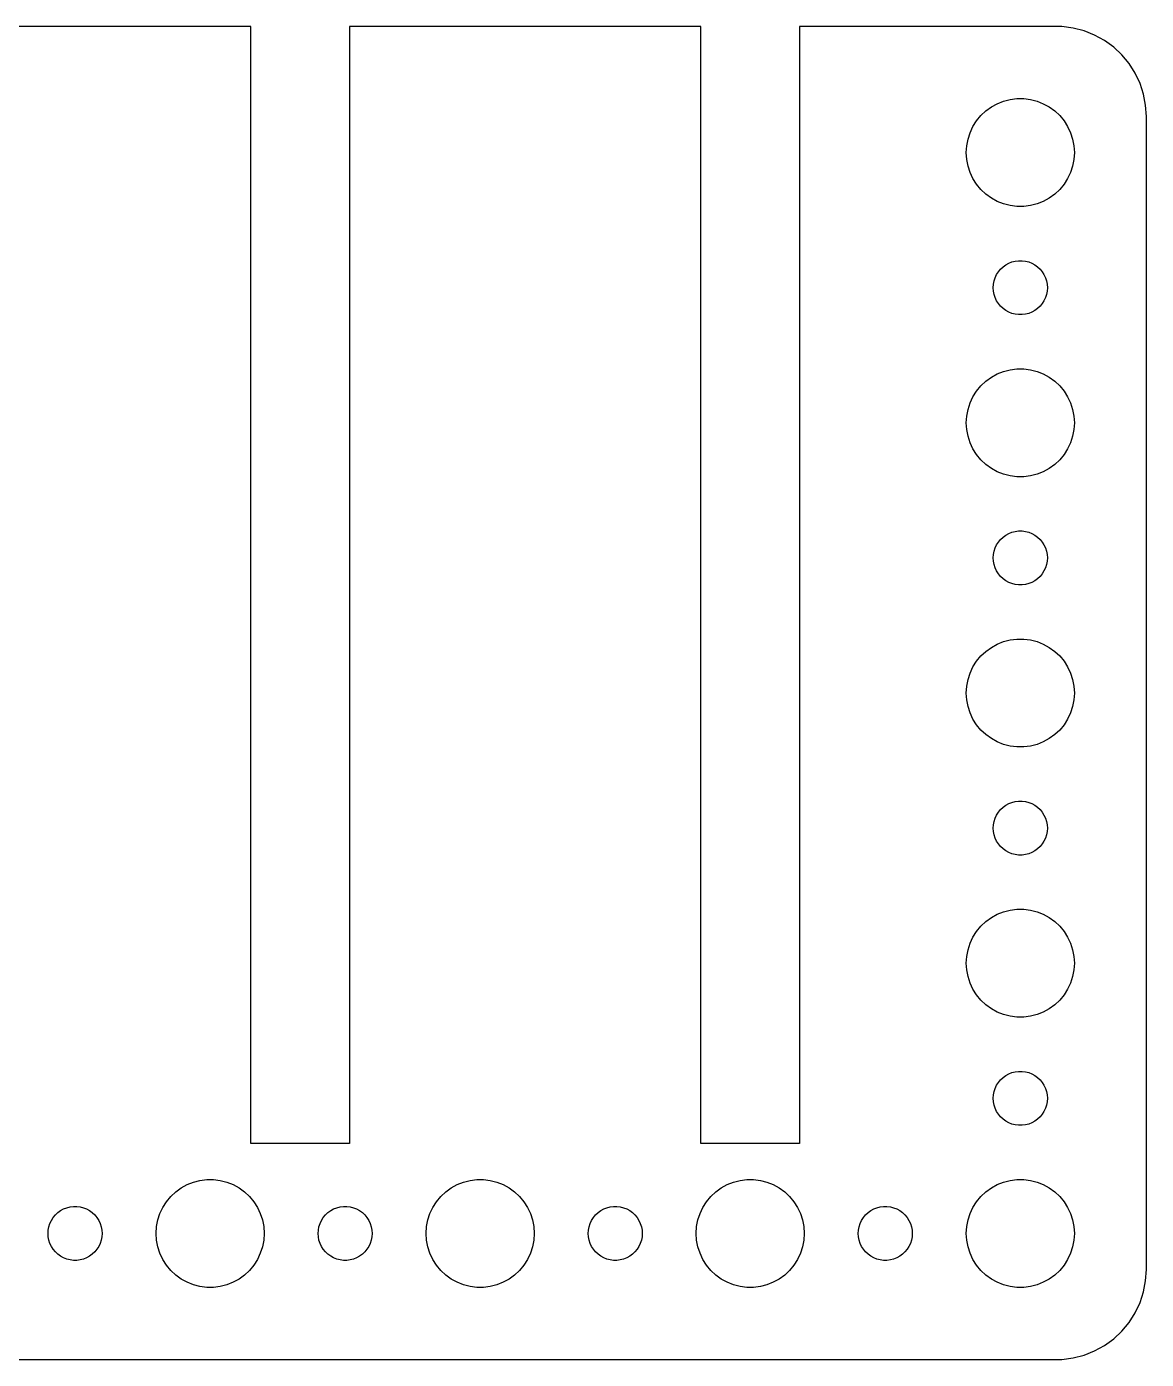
# Model space of a CAD drawing. Header units: metres. Extents: x -60 to 60, y 215 to 541.
# Drawn here: x -2.7 to 59.5, y 467 to 541 of the extents above; entities that cross this region are included whole.
import ezdxf

# ---------------------------------------------------------------- set-up
doc = ezdxf.new("R2010")
doc.units = ezdxf.units.M

msp = doc.modelspace()

# ---------------------------------------------------------------- linework, layer by layer
for p, q in [((9.75815, 540.99), (-9.75815, 540.99)), ((9.75815, 479), (9.75815, 540.99)), ((34.7581, 540.99), (15.2418, 540.99)), ((15.2418, 540.99), (15.2418, 479)), ((34.7581, 479), (34.7581, 540.99)), ((54.8139, 540.99), (40.2418, 540.99)), ((40.2418, 540.99), (40.2418, 479)), ((55.4369, 540.911), (54.8139, 540.99)), ((56.0451, 540.755), (55.4369, 540.911)), ((56.6289, 540.524), (56.0451, 540.755)), ((57.1791, 540.222), (56.6289, 540.524)), ((57.6871, 539.853), (57.1791, 540.222)), ((58.1448, 539.423), (57.6871, 539.853)), ((58.5451, 538.939), (58.1448, 539.423)), ((58.8815, 538.409), (58.5451, 538.939)), ((59.1489, 537.841), (58.8815, 538.409)), ((59.3429, 537.243), (59.1489, 537.841)), ((59.4606, 536.627), (59.3429, 537.243)), ((50.5877, 536.312), (50.8925, 536.533)), ((50.8925, 536.533), (51.2227, 536.714)), ((51.2227, 536.714), (51.5729, 536.853)), ((51.5729, 536.853), (51.9379, 536.947)), ((51.9379, 536.947), (52.3116, 536.994)), ((52.3116, 536.994), (52.6884, 536.994)), ((52.6884, 536.994), (53.0621, 536.947)), ((53.0621, 536.947), (53.427, 536.853)), ((53.427, 536.853), (53.7773, 536.714)), ((53.7773, 536.714), (54.1075, 536.533)), ((54.1075, 536.533), (54.4123, 536.312)), ((59.5, 536), (59.4606, 536.627)), ((49.8711, 535.445), (50.0729, 535.763)), ((50.0729, 535.763), (50.3131, 536.054)), ((50.3131, 536.054), (50.5877, 536.312)), ((54.4123, 536.312), (54.6869, 536.054)), ((54.6869, 536.054), (54.927, 535.763)), ((54.927, 535.763), (55.1289, 535.445)), ((59.5, 472), (59.5, 536)), ((49.5942, 534.746), (49.7107, 535.104)), ((49.7107, 535.104), (49.8711, 535.445)), ((55.1289, 535.445), (55.2893, 535.104)), ((55.2893, 535.104), (55.4057, 534.746)), ((49.5, 534), (49.5237, 534.376)), ((49.5237, 534.376), (49.5942, 534.746)), ((55.4057, 534.746), (55.4763, 534.376)), ((55.4763, 534.376), (55.5, 534)), ((49.5237, 533.624), (49.5, 534)), ((49.5942, 533.254), (49.5237, 533.624)), ((55.4763, 533.624), (55.4057, 533.254)), ((55.5, 534), (55.4763, 533.624)), ((49.7107, 532.896), (49.5942, 533.254)), ((49.8711, 532.555), (49.7107, 532.896)), ((55.2893, 532.896), (55.1289, 532.555)), ((55.4057, 533.254), (55.2893, 532.896)), ((50.0729, 532.237), (49.8711, 532.555)), ((50.3131, 531.946), (50.0729, 532.237)), ((50.5877, 531.688), (50.3131, 531.946)), ((54.6869, 531.946), (54.4123, 531.688)), ((54.927, 532.237), (54.6869, 531.946)), ((55.1289, 532.555), (54.927, 532.237)), ((50.8925, 531.467), (50.5877, 531.688)), ((51.2227, 531.286), (50.8925, 531.467)), ((51.5729, 531.147), (51.2227, 531.286)), ((53.7773, 531.286), (53.427, 531.147)), ((54.1075, 531.467), (53.7773, 531.286)), ((54.4123, 531.688), (54.1075, 531.467)), ((51.9379, 531.053), (51.5729, 531.147)), ((52.3116, 531.006), (51.9379, 531.053)), ((52.6884, 531.006), (52.3116, 531.006)), ((53.0621, 531.053), (52.6884, 531.006)), ((53.427, 531.147), (53.0621, 531.053)), ((51.2865, 527.382), (51.4065, 527.527)), ((51.4065, 527.527), (51.5439, 527.656)), ((51.5439, 527.656), (51.6963, 527.766)), ((51.6963, 527.766), (51.8613, 527.857)), ((51.8613, 527.857), (52.0365, 527.927)), ((52.0365, 527.927), (52.2189, 527.973)), ((52.2189, 527.973), (52.4058, 527.997)), ((52.4058, 527.997), (52.5942, 527.997)), ((52.5942, 527.997), (52.7811, 527.973)), ((52.7811, 527.973), (52.9635, 527.927)), ((52.9635, 527.927), (53.1387, 527.857)), ((53.1387, 527.857), (53.3037, 527.766)), ((53.3037, 527.766), (53.4561, 527.656)), ((53.4561, 527.656), (53.5934, 527.527)), ((53.5934, 527.527), (53.7135, 527.382)), ((51.0118, 526.688), (51.0471, 526.873)), ((51.0471, 526.873), (51.1053, 527.052)), ((51.1053, 527.052), (51.1855, 527.223)), ((51.1855, 527.223), (51.2865, 527.382)), ((53.7135, 527.382), (53.8145, 527.223)), ((53.8145, 527.223), (53.8947, 527.052)), ((53.8947, 527.052), (53.9529, 526.873)), ((53.9529, 526.873), (53.9882, 526.688)), ((51, 526.5), (51.0118, 526.688)), ((51.0118, 526.312), (51, 526.5)), ((51.0471, 526.127), (51.0118, 526.312)), ((51.1053, 525.948), (51.0471, 526.127)), ((53.9529, 526.127), (53.8947, 525.948)), ((53.9882, 526.312), (53.9529, 526.127)), ((53.9882, 526.688), (54, 526.5)), ((54, 526.5), (53.9882, 526.312)), ((51.1855, 525.777), (51.1053, 525.948)), ((51.2865, 525.618), (51.1855, 525.777)), ((51.4065, 525.473), (51.2865, 525.618)), ((51.5439, 525.344), (51.4065, 525.473)), ((51.6963, 525.234), (51.5439, 525.344)), ((53.4561, 525.344), (53.3037, 525.234)), ((53.5934, 525.473), (53.4561, 525.344)), ((53.7135, 525.618), (53.5934, 525.473)), ((53.8145, 525.777), (53.7135, 525.618)), ((53.8947, 525.948), (53.8145, 525.777)), ((51.8613, 525.143), (51.6963, 525.234)), ((52.0365, 525.073), (51.8613, 525.143)), ((52.2189, 525.027), (52.0365, 525.073)), ((52.4058, 525.003), (52.2189, 525.027)), ((52.5942, 525.003), (52.4058, 525.003)), ((52.7811, 525.027), (52.5942, 525.003)), ((52.9635, 525.073), (52.7811, 525.027)), ((53.1387, 525.143), (52.9635, 525.073)), ((53.3037, 525.234), (53.1387, 525.143)), ((50.8925, 521.533), (51.2227, 521.714)), ((51.2227, 521.714), (51.5729, 521.853)), ((51.5729, 521.853), (51.9379, 521.947)), ((51.9379, 521.947), (52.3116, 521.994)), ((52.3116, 521.994), (52.6884, 521.994)), ((52.6884, 521.994), (53.0621, 521.947)), ((53.0621, 521.947), (53.427, 521.853)), ((53.427, 521.853), (53.7773, 521.714)), ((53.7773, 521.714), (54.1075, 521.533)), ((50.0729, 520.763), (50.3131, 521.054)), ((50.3131, 521.054), (50.5877, 521.312)), ((50.5877, 521.312), (50.8925, 521.533)), ((54.1075, 521.533), (54.4123, 521.312)), ((54.4123, 521.312), (54.6869, 521.054)), ((54.6869, 521.054), (54.927, 520.763)), ((49.5942, 519.746), (49.7107, 520.104)), ((49.7107, 520.104), (49.8711, 520.445)), ((49.8711, 520.445), (50.0729, 520.763)), ((54.927, 520.763), (55.1289, 520.445)), ((55.1289, 520.445), (55.2893, 520.104)), ((55.2893, 520.104), (55.4057, 519.746)), ((49.5, 519), (49.5237, 519.376)), ((49.5237, 519.376), (49.5942, 519.746)), ((55.4057, 519.746), (55.4763, 519.376)), ((55.4763, 519.376), (55.5, 519)), ((49.5237, 518.624), (49.5, 519)), ((49.5942, 518.254), (49.5237, 518.624)), ((55.4763, 518.624), (55.4057, 518.254)), ((55.5, 519), (55.4763, 518.624)), ((49.7107, 517.896), (49.5942, 518.254)), ((49.8711, 517.555), (49.7107, 517.896)), ((55.2893, 517.896), (55.1289, 517.555)), ((55.4057, 518.254), (55.2893, 517.896)), ((50.0729, 517.237), (49.8711, 517.555)), ((50.3131, 516.946), (50.0729, 517.237)), ((54.927, 517.237), (54.6869, 516.946)), ((55.1289, 517.555), (54.927, 517.237)), ((50.5877, 516.688), (50.3131, 516.946)), ((50.8925, 516.467), (50.5877, 516.688)), ((51.2227, 516.286), (50.8925, 516.467)), ((54.1075, 516.467), (53.7773, 516.286)), ((54.4123, 516.688), (54.1075, 516.467)), ((54.6869, 516.946), (54.4123, 516.688)), ((51.5729, 516.147), (51.2227, 516.286)), ((51.9379, 516.053), (51.5729, 516.147)), ((52.3116, 516.006), (51.9379, 516.053)), ((52.6884, 516.006), (52.3116, 516.006)), ((53.0621, 516.053), (52.6884, 516.006)), ((53.427, 516.147), (53.0621, 516.053)), ((53.7773, 516.286), (53.427, 516.147)), ((51.5439, 512.656), (51.6963, 512.766)), ((51.6963, 512.766), (51.8613, 512.857)), ((51.8613, 512.857), (52.0365, 512.927)), ((52.0365, 512.927), (52.2189, 512.973)), ((52.2189, 512.973), (52.4058, 512.997)), ((52.4058, 512.997), (52.5942, 512.997)), ((52.5942, 512.997), (52.7811, 512.973)), ((52.7811, 512.973), (52.9635, 512.927)), ((52.9635, 512.927), (53.1387, 512.857)), ((53.1387, 512.857), (53.3037, 512.766)), ((53.3037, 512.766), (53.4561, 512.656)), ((51.0471, 511.873), (51.1053, 512.052)), ((51.1053, 512.052), (51.1855, 512.223)), ((51.1855, 512.223), (51.2865, 512.382)), ((51.2865, 512.382), (51.4065, 512.527)), ((51.4065, 512.527), (51.5439, 512.656)), ((53.4561, 512.656), (53.5934, 512.527)), ((53.5934, 512.527), (53.7135, 512.382)), ((53.7135, 512.382), (53.8145, 512.223)), ((53.8145, 512.223), (53.8947, 512.052)), ((53.8947, 512.052), (53.9529, 511.873)), ((51, 511.5), (51.0118, 511.688)), ((51.0118, 511.312), (51, 511.5)), ((51.0118, 511.688), (51.0471, 511.873)), ((51.0471, 511.127), (51.0118, 511.312)), ((53.9529, 511.873), (53.9882, 511.688)), ((53.9882, 511.312), (53.9529, 511.127)), ((53.9882, 511.688), (54, 511.5)), ((54, 511.5), (53.9882, 511.312)), ((51.1053, 510.948), (51.0471, 511.127)), ((51.1855, 510.777), (51.1053, 510.948)), ((51.2865, 510.618), (51.1855, 510.777)), ((51.4065, 510.473), (51.2865, 510.618)), ((51.5439, 510.344), (51.4065, 510.473)), ((53.5934, 510.473), (53.4561, 510.344)), ((53.7135, 510.618), (53.5934, 510.473)), ((53.8145, 510.777), (53.7135, 510.618)), ((53.8947, 510.948), (53.8145, 510.777)), ((53.9529, 511.127), (53.8947, 510.948)), ((51.6963, 510.234), (51.5439, 510.344)), ((51.8613, 510.143), (51.6963, 510.234)), ((52.0365, 510.073), (51.8613, 510.143)), ((52.2189, 510.027), (52.0365, 510.073)), ((52.4058, 510.003), (52.2189, 510.027)), ((52.5942, 510.003), (52.4058, 510.003)), ((52.7811, 510.027), (52.5942, 510.003)), ((52.9635, 510.073), (52.7811, 510.027)), ((53.1387, 510.143), (52.9635, 510.073)), ((53.3037, 510.234), (53.1387, 510.143)), ((53.4561, 510.344), (53.3037, 510.234)), ((51.2227, 506.714), (51.5729, 506.853)), ((51.5729, 506.853), (51.9379, 506.947)), ((51.9379, 506.947), (52.3116, 506.994)), ((52.3116, 506.994), (52.6884, 506.994)), ((52.6884, 506.994), (53.0621, 506.947)), ((53.0621, 506.947), (53.427, 506.853)), ((53.427, 506.853), (53.7773, 506.714)), ((50.0729, 505.763), (50.3131, 506.054)), ((50.3131, 506.054), (50.5877, 506.312)), ((50.5877, 506.312), (50.8925, 506.533)), ((50.8925, 506.533), (51.2227, 506.714)), ((53.7773, 506.714), (54.1075, 506.533)), ((54.1075, 506.533), (54.4123, 506.312)), ((54.4123, 506.312), (54.6869, 506.054)), ((54.6869, 506.054), (54.927, 505.763)), ((49.7107, 505.104), (49.8711, 505.445)), ((49.8711, 505.445), (50.0729, 505.763)), ((54.927, 505.763), (55.1289, 505.445)), ((55.1289, 505.445), (55.2893, 505.104)), ((49.5237, 504.376), (49.5942, 504.746)), ((49.5942, 504.746), (49.7107, 505.104)), ((55.2893, 505.104), (55.4057, 504.746)), ((55.4057, 504.746), (55.4763, 504.376)), ((49.5, 504), (49.5237, 504.376)), ((49.5237, 503.624), (49.5, 504)), ((55.4763, 504.376), (55.5, 504)), ((55.5, 504), (55.4763, 503.624)), ((49.5942, 503.254), (49.5237, 503.624)), ((49.7107, 502.896), (49.5942, 503.254)), ((55.4057, 503.254), (55.2893, 502.896)), ((55.4763, 503.624), (55.4057, 503.254)), ((49.8711, 502.555), (49.7107, 502.896)), ((50.0729, 502.237), (49.8711, 502.555)), ((55.1289, 502.555), (54.927, 502.237)), ((55.2893, 502.896), (55.1289, 502.555)), ((50.3131, 501.946), (50.0729, 502.237)), ((50.5877, 501.688), (50.3131, 501.946)), ((50.8925, 501.467), (50.5877, 501.688)), ((54.4123, 501.688), (54.1075, 501.467)), ((54.6869, 501.946), (54.4123, 501.688)), ((54.927, 502.237), (54.6869, 501.946)), ((51.2227, 501.286), (50.8925, 501.467)), ((51.5729, 501.147), (51.2227, 501.286)), ((51.9379, 501.053), (51.5729, 501.147)), ((52.3116, 501.006), (51.9379, 501.053)), ((52.6884, 501.006), (52.3116, 501.006)), ((53.0621, 501.053), (52.6884, 501.006)), ((53.427, 501.147), (53.0621, 501.053)), ((53.7773, 501.286), (53.427, 501.147)), ((54.1075, 501.467), (53.7773, 501.286)), ((51.8613, 497.857), (52.0365, 497.927)), ((52.0365, 497.927), (52.2189, 497.973)), ((52.2189, 497.973), (52.4058, 497.997)), ((52.4058, 497.997), (52.5942, 497.997)), ((52.5942, 497.997), (52.7811, 497.973)), ((52.7811, 497.973), (52.9635, 497.927)), ((52.9635, 497.927), (53.1387, 497.857)), ((51.1053, 497.052), (51.1855, 497.223)), ((51.1855, 497.223), (51.2865, 497.382)), ((51.2865, 497.382), (51.4065, 497.527)), ((51.4065, 497.527), (51.5439, 497.656)), ((51.5439, 497.656), (51.6963, 497.766)), ((51.6963, 497.766), (51.8613, 497.857)), ((53.1387, 497.857), (53.3037, 497.766)), ((53.3037, 497.766), (53.4561, 497.656)), ((53.4561, 497.656), (53.5934, 497.527)), ((53.5934, 497.527), (53.7135, 497.382)), ((53.7135, 497.382), (53.8145, 497.223)), ((53.8145, 497.223), (53.8947, 497.052)), ((51, 496.5), (51.0118, 496.688)), ((51.0118, 496.312), (51, 496.5)), ((51.0118, 496.688), (51.0471, 496.873)), ((51.0471, 496.873), (51.1053, 497.052)), ((53.8947, 497.052), (53.9529, 496.873)), ((53.9529, 496.873), (53.9882, 496.688)), ((53.9882, 496.688), (54, 496.5)), ((54, 496.5), (53.9882, 496.312)), ((51.0471, 496.127), (51.0118, 496.312)), ((51.1053, 495.948), (51.0471, 496.127)), ((51.1855, 495.777), (51.1053, 495.948)), ((51.2865, 495.618), (51.1855, 495.777)), ((53.8145, 495.777), (53.7135, 495.618)), ((53.8947, 495.948), (53.8145, 495.777)), ((53.9529, 496.127), (53.8947, 495.948)), ((53.9882, 496.312), (53.9529, 496.127)), ((51.4065, 495.473), (51.2865, 495.618)), ((51.5439, 495.344), (51.4065, 495.473)), ((51.6963, 495.234), (51.5439, 495.344)), ((51.8613, 495.143), (51.6963, 495.234)), ((52.0365, 495.073), (51.8613, 495.143)), ((52.2189, 495.027), (52.0365, 495.073)), ((52.4058, 495.003), (52.2189, 495.027)), ((52.5942, 495.003), (52.4058, 495.003)), ((52.7811, 495.027), (52.5942, 495.003)), ((52.9635, 495.073), (52.7811, 495.027)), ((53.1387, 495.143), (52.9635, 495.073)), ((53.3037, 495.234), (53.1387, 495.143)), ((53.4561, 495.344), (53.3037, 495.234)), ((53.5934, 495.473), (53.4561, 495.344)), ((53.7135, 495.618), (53.5934, 495.473)), ((51.9379, 491.947), (52.3116, 491.994)), ((52.3116, 491.994), (52.6884, 491.994)), ((52.6884, 491.994), (53.0621, 491.947)), ((50.3131, 491.054), (50.5877, 491.312)), ((50.5877, 491.312), (50.8925, 491.533)), ((50.8925, 491.533), (51.2227, 491.714)), ((51.2227, 491.714), (51.5729, 491.853)), ((51.5729, 491.853), (51.9379, 491.947)), ((53.0621, 491.947), (53.427, 491.853)), ((53.427, 491.853), (53.7773, 491.714)), ((53.7773, 491.714), (54.1075, 491.533)), ((54.1075, 491.533), (54.4123, 491.312)), ((54.4123, 491.312), (54.6869, 491.054)), ((49.8711, 490.445), (50.0729, 490.763)), ((50.0729, 490.763), (50.3131, 491.054)), ((54.6869, 491.054), (54.927, 490.763)), ((54.927, 490.763), (55.1289, 490.445)), ((49.5942, 489.746), (49.7107, 490.104)), ((49.7107, 490.104), (49.8711, 490.445)), ((55.1289, 490.445), (55.2893, 490.104)), ((55.2893, 490.104), (55.4057, 489.746)), ((49.5, 489), (49.5237, 489.376)), ((49.5237, 489.376), (49.5942, 489.746)), ((55.4057, 489.746), (55.4763, 489.376)), ((55.4763, 489.376), (55.5, 489)), ((49.5237, 488.624), (49.5, 489)), ((49.5942, 488.254), (49.5237, 488.624)), ((55.4763, 488.624), (55.4057, 488.254)), ((55.5, 489), (55.4763, 488.624)), ((49.7107, 487.896), (49.5942, 488.254)), ((49.8711, 487.555), (49.7107, 487.896)), ((50.0729, 487.237), (49.8711, 487.555)), ((55.1289, 487.555), (54.927, 487.237)), ((55.2893, 487.896), (55.1289, 487.555)), ((55.4057, 488.254), (55.2893, 487.896)), ((50.3131, 486.946), (50.0729, 487.237)), ((50.5877, 486.688), (50.3131, 486.946)), ((54.6869, 486.946), (54.4123, 486.688)), ((54.927, 487.237), (54.6869, 486.946)), ((50.8925, 486.467), (50.5877, 486.688)), ((51.2227, 486.286), (50.8925, 486.467)), ((51.5729, 486.147), (51.2227, 486.286)), ((51.9379, 486.053), (51.5729, 486.147)), ((52.3116, 486.006), (51.9379, 486.053)), ((53.0621, 486.053), (52.6884, 486.006)), ((53.427, 486.147), (53.0621, 486.053)), ((53.7773, 486.286), (53.427, 486.147)), ((54.1075, 486.467), (53.7773, 486.286)), ((54.4123, 486.688), (54.1075, 486.467)), ((52.6884, 486.006), (52.3116, 486.006)), ((51.1855, 482.223), (51.2865, 482.382)), ((51.2865, 482.382), (51.4065, 482.527)), ((51.4065, 482.527), (51.5439, 482.656)), ((51.5439, 482.656), (51.6963, 482.766)), ((51.6963, 482.766), (51.8613, 482.857)), ((51.8613, 482.857), (52.0365, 482.927)), ((52.0365, 482.927), (52.2189, 482.973)), ((52.2189, 482.973), (52.4058, 482.997)), ((52.4058, 482.997), (52.5942, 482.997)), ((52.5942, 482.997), (52.7811, 482.973)), ((52.7811, 482.973), (52.9635, 482.927)), ((52.9635, 482.927), (53.1387, 482.857)), ((53.1387, 482.857), (53.3037, 482.766)), ((53.3037, 482.766), (53.4561, 482.656)), ((53.4561, 482.656), (53.5934, 482.527)), ((53.5934, 482.527), (53.7135, 482.382)), ((53.7135, 482.382), (53.8145, 482.223)), ((51, 481.5), (51.0118, 481.688)), ((51.0118, 481.688), (51.0471, 481.873)), ((51.0471, 481.873), (51.1053, 482.052)), ((51.1053, 482.052), (51.1855, 482.223)), ((53.8145, 482.223), (53.8947, 482.052)), ((53.8947, 482.052), (53.9529, 481.873)), ((53.9529, 481.873), (53.9882, 481.688)), ((53.9882, 481.688), (54, 481.5)), ((51.0118, 481.312), (51, 481.5)), ((51.0471, 481.127), (51.0118, 481.312)), ((51.1053, 480.948), (51.0471, 481.127)), ((51.1855, 480.777), (51.1053, 480.948)), ((53.8947, 480.948), (53.8145, 480.777)), ((53.9529, 481.127), (53.8947, 480.948)), ((53.9882, 481.312), (53.9529, 481.127)), ((54, 481.5), (53.9882, 481.312)), ((51.2865, 480.618), (51.1855, 480.777)), ((51.4065, 480.473), (51.2865, 480.618)), ((51.5439, 480.344), (51.4065, 480.473)), ((51.6963, 480.234), (51.5439, 480.344)), ((51.8613, 480.143), (51.6963, 480.234)), ((52.0365, 480.073), (51.8613, 480.143)), ((53.1387, 480.143), (52.9635, 480.073)), ((53.3037, 480.234), (53.1387, 480.143)), ((53.4561, 480.344), (53.3037, 480.234)), ((53.5934, 480.473), (53.4561, 480.344)), ((53.7135, 480.618), (53.5934, 480.473)), ((53.8145, 480.777), (53.7135, 480.618)), ((52.2189, 480.027), (52.0365, 480.073)), ((52.4058, 480.003), (52.2189, 480.027)), ((52.5942, 480.003), (52.4058, 480.003)), ((52.7811, 480.027), (52.5942, 480.003)), ((52.9635, 480.073), (52.7811, 480.027)), ((15.2418, 479), (9.75815, 479)), ((40.2418, 479), (34.7581, 479)), ((5.58772, 476.312), (5.89252, 476.533)), ((5.89252, 476.533), (6.22266, 476.714)), ((6.22266, 476.714), (6.57294, 476.853)), ((6.57294, 476.853), (6.93785, 476.947)), ((6.93785, 476.947), (7.31161, 476.994)), ((7.31161, 476.994), (7.68837, 476.994)), ((7.68837, 476.994), (8.06213, 476.947)), ((8.06213, 476.947), (8.42705, 476.853)), ((8.42705, 476.853), (8.77733, 476.714)), ((8.77733, 476.714), (9.10747, 476.533)), ((9.10747, 476.533), (9.41226, 476.312)), ((20.5877, 476.312), (20.8925, 476.533)), ((20.8925, 476.533), (21.2227, 476.714)), ((21.2227, 476.714), (21.5729, 476.853)), ((21.5729, 476.853), (21.9379, 476.947)), ((21.9379, 476.947), (22.3116, 476.994)), ((22.3116, 476.994), (22.6884, 476.994)), ((22.6884, 476.994), (23.0621, 476.947)), ((23.0621, 476.947), (23.427, 476.853)), ((23.427, 476.853), (23.7773, 476.714)), ((23.7773, 476.714), (24.1075, 476.533)), ((24.1075, 476.533), (24.4123, 476.312)), ((35.5877, 476.312), (35.8925, 476.533)), ((35.8925, 476.533), (36.2227, 476.714)), ((36.2227, 476.714), (36.5729, 476.853)), ((36.5729, 476.853), (36.9379, 476.947)), ((36.9379, 476.947), (37.3116, 476.994)), ((37.3116, 476.994), (37.6884, 476.994)), ((37.6884, 476.994), (38.0621, 476.947)), ((38.0621, 476.947), (38.427, 476.853)), ((38.427, 476.853), (38.7773, 476.714)), ((38.7773, 476.714), (39.1075, 476.533)), ((39.1075, 476.533), (39.4123, 476.312)), ((50.5877, 476.312), (50.8925, 476.533)), ((50.8925, 476.533), (51.2227, 476.714)), ((51.2227, 476.714), (51.5729, 476.853)), ((51.5729, 476.853), (51.9379, 476.947)), ((51.9379, 476.947), (52.3116, 476.994)), ((52.3116, 476.994), (52.6884, 476.994)), ((52.6884, 476.994), (53.0621, 476.947)), ((53.0621, 476.947), (53.427, 476.853)), ((53.427, 476.853), (53.7773, 476.714)), ((53.7773, 476.714), (54.1075, 476.533)), ((54.1075, 476.533), (54.4123, 476.312)), ((4.87108, 475.445), (5.07294, 475.763)), ((5.07294, 475.763), (5.31308, 476.054)), ((5.31308, 476.054), (5.58772, 476.312)), ((9.41226, 476.312), (9.6869, 476.054)), ((9.6869, 476.054), (9.92705, 475.763)), ((9.92705, 475.763), (10.1289, 475.445)), ((19.8711, 475.445), (20.0729, 475.763)), ((20.0729, 475.763), (20.3131, 476.054)), ((20.3131, 476.054), (20.5877, 476.312)), ((24.4123, 476.312), (24.6869, 476.054)), ((24.6869, 476.054), (24.927, 475.763)), ((24.927, 475.763), (25.1289, 475.445)), ((34.8711, 475.445), (35.0729, 475.763)), ((35.0729, 475.763), (35.3131, 476.054)), ((35.3131, 476.054), (35.5877, 476.312)), ((39.4123, 476.312), (39.6869, 476.054)), ((39.6869, 476.054), (39.927, 475.763)), ((39.927, 475.763), (40.1289, 475.445)), ((49.8711, 475.445), (50.0729, 475.763)), ((50.0729, 475.763), (50.3131, 476.054)), ((50.3131, 476.054), (50.5877, 476.312)), ((54.4123, 476.312), (54.6869, 476.054)), ((54.6869, 476.054), (54.927, 475.763)), ((54.927, 475.763), (55.1289, 475.445)), ((-1.21352, 474.882), (-1.09344, 475.027)), ((-1.09344, 475.027), (-0.95613, 475.156)), ((-0.95613, 475.156), (-0.80373, 475.266)), ((-0.80373, 475.266), (-0.63866, 475.357)), ((-0.63866, 475.357), (-0.46352, 475.427)), ((-0.46352, 475.427), (-0.28107, 475.473)), ((-0.28107, 475.473), (-0.09418, 475.497)), ((-0.09418, 475.497), (0.09418, 475.497)), ((0.09418, 475.497), (0.28107, 475.473)), ((0.28107, 475.473), (0.46352, 475.427)), ((0.46352, 475.427), (0.63866, 475.357)), ((0.63866, 475.357), (0.80373, 475.266)), ((0.80373, 475.266), (0.95613, 475.156)), ((0.95613, 475.156), (1.09344, 475.027)), ((1.09344, 475.027), (1.21352, 474.882)), ((4.59424, 474.746), (4.71066, 475.104)), ((4.71066, 475.104), (4.87108, 475.445)), ((10.1289, 475.445), (10.2893, 475.104)), ((10.2893, 475.104), (10.4057, 474.746)), ((13.7865, 474.882), (13.9065, 475.027)), ((13.9065, 475.027), (14.0439, 475.156)), ((14.0439, 475.156), (14.1963, 475.266)), ((14.1963, 475.266), (14.3613, 475.357)), ((14.3613, 475.357), (14.5365, 475.427)), ((14.5365, 475.427), (14.7189, 475.473)), ((14.7189, 475.473), (14.9058, 475.497)), ((14.9058, 475.497), (15.0942, 475.497)), ((15.0942, 475.497), (15.2811, 475.473)), ((15.2811, 475.473), (15.4635, 475.427)), ((15.4635, 475.427), (15.6387, 475.357)), ((15.6387, 475.357), (15.8037, 475.266)), ((15.8037, 475.266), (15.9561, 475.156)), ((15.9561, 475.156), (16.0934, 475.027)), ((16.0934, 475.027), (16.2135, 474.882)), ((19.5942, 474.746), (19.7107, 475.104)), ((19.7107, 475.104), (19.8711, 475.445)), ((25.1289, 475.445), (25.2893, 475.104)), ((25.2893, 475.104), (25.4057, 474.746)), ((28.7865, 474.882), (28.9065, 475.027)), ((28.9065, 475.027), (29.0439, 475.156)), ((29.0439, 475.156), (29.1963, 475.266)), ((29.1963, 475.266), (29.3613, 475.357)), ((29.3613, 475.357), (29.5365, 475.427)), ((29.5365, 475.427), (29.7189, 475.473)), ((29.7189, 475.473), (29.9058, 475.497)), ((29.9058, 475.497), (30.0942, 475.497)), ((30.0942, 475.497), (30.2811, 475.473)), ((30.2811, 475.473), (30.4635, 475.427)), ((30.4635, 475.427), (30.6387, 475.357)), ((30.6387, 475.357), (30.8037, 475.266)), ((30.8037, 475.266), (30.9561, 475.156)), ((30.9561, 475.156), (31.0934, 475.027)), ((31.0934, 475.027), (31.2135, 474.882)), ((34.5942, 474.746), (34.7107, 475.104)), ((34.7107, 475.104), (34.8711, 475.445)), ((40.1289, 475.445), (40.2893, 475.104)), ((40.2893, 475.104), (40.4057, 474.746)), ((43.7865, 474.882), (43.9065, 475.027)), ((43.9065, 475.027), (44.0439, 475.156)), ((44.0439, 475.156), (44.1963, 475.266)), ((44.1963, 475.266), (44.3613, 475.357)), ((44.3613, 475.357), (44.5365, 475.427)), ((44.5365, 475.427), (44.7189, 475.473)), ((44.7189, 475.473), (44.9058, 475.497)), ((44.9058, 475.497), (45.0942, 475.497)), ((45.0942, 475.497), (45.2811, 475.473)), ((45.2811, 475.473), (45.4635, 475.427)), ((45.4635, 475.427), (45.6387, 475.357)), ((45.6387, 475.357), (45.8037, 475.266)), ((45.8037, 475.266), (45.9561, 475.156)), ((45.9561, 475.156), (46.0934, 475.027)), ((46.0934, 475.027), (46.2135, 474.882)), ((49.5942, 474.746), (49.7107, 475.104)), ((49.7107, 475.104), (49.8711, 475.445)), ((55.1289, 475.445), (55.2893, 475.104)), ((55.2893, 475.104), (55.4057, 474.746)), ((-1.48816, 474.188), (-1.45287, 474.373)), ((-1.45287, 474.373), (-1.39465, 474.552)), ((-1.39465, 474.552), (-1.31445, 474.723)), ((-1.31445, 474.723), (-1.21352, 474.882)), ((1.21352, 474.882), (1.31445, 474.723)), ((1.31445, 474.723), (1.39465, 474.552)), ((1.39465, 474.552), (1.45287, 474.373)), ((1.45287, 474.373), (1.48816, 474.188)), ((4.5, 474), (4.52365, 474.376)), ((4.52365, 474.376), (4.59424, 474.746)), ((10.4057, 474.746), (10.4763, 474.376)), ((10.4763, 474.376), (10.5, 474)), ((13.5118, 474.188), (13.5471, 474.373)), ((13.5471, 474.373), (13.6053, 474.552)), ((13.6053, 474.552), (13.6855, 474.723)), ((13.6855, 474.723), (13.7865, 474.882)), ((16.2135, 474.882), (16.3145, 474.723)), ((16.3145, 474.723), (16.3947, 474.552)), ((16.3947, 474.552), (16.4529, 474.373)), ((16.4529, 474.373), (16.4882, 474.188)), ((19.5, 474), (19.5237, 474.376)), ((19.5237, 474.376), (19.5942, 474.746)), ((25.4057, 474.746), (25.4763, 474.376)), ((25.4763, 474.376), (25.5, 474)), ((28.5118, 474.188), (28.5471, 474.373)), ((28.5471, 474.373), (28.6053, 474.552)), ((28.6053, 474.552), (28.6855, 474.723)), ((28.6855, 474.723), (28.7865, 474.882)), ((31.2135, 474.882), (31.3145, 474.723)), ((31.3145, 474.723), (31.3947, 474.552)), ((31.3947, 474.552), (31.4529, 474.373)), ((31.4529, 474.373), (31.4882, 474.188)), ((34.5, 474), (34.5237, 474.376)), ((34.5237, 474.376), (34.5942, 474.746)), ((40.4057, 474.746), (40.4763, 474.376)), ((40.4763, 474.376), (40.5, 474)), ((43.5118, 474.188), (43.5471, 474.373)), ((43.5471, 474.373), (43.6053, 474.552)), ((43.6053, 474.552), (43.6855, 474.723)), ((43.6855, 474.723), (43.7865, 474.882)), ((46.2135, 474.882), (46.3145, 474.723)), ((46.3145, 474.723), (46.3947, 474.552)), ((46.3947, 474.552), (46.4529, 474.373)), ((46.4529, 474.373), (46.4882, 474.188)), ((49.5, 474), (49.5237, 474.376)), ((49.5237, 474.376), (49.5942, 474.746)), ((55.4057, 474.746), (55.4763, 474.376)), ((55.4763, 474.376), (55.5, 474)), ((-1.5, 474), (-1.48816, 474.188)), ((-1.48816, 473.812), (-1.5, 474)), ((-1.45287, 473.627), (-1.48816, 473.812)), ((-1.39465, 473.448), (-1.45287, 473.627)), ((1.45287, 473.627), (1.39465, 473.448)), ((1.48816, 473.812), (1.45287, 473.627)), ((1.48816, 474.188), (1.5, 474)), ((1.5, 474), (1.48816, 473.812)), ((4.52365, 473.624), (4.5, 474)), ((4.59424, 473.254), (4.52365, 473.624)), ((10.4763, 473.624), (10.4057, 473.254)), ((10.5, 474), (10.4763, 473.624)), ((13.5, 474), (13.5118, 474.188)), ((13.5118, 473.812), (13.5, 474)), ((13.5471, 473.627), (13.5118, 473.812)), ((13.6053, 473.448), (13.5471, 473.627)), ((16.4529, 473.627), (16.3947, 473.448)), ((16.4882, 473.812), (16.4529, 473.627)), ((16.4882, 474.188), (16.5, 474)), ((16.5, 474), (16.4882, 473.812)), ((19.5237, 473.624), (19.5, 474)), ((19.5942, 473.254), (19.5237, 473.624)), ((25.4763, 473.624), (25.4057, 473.254)), ((25.5, 474), (25.4763, 473.624)), ((28.5, 474), (28.5118, 474.188)), ((28.5118, 473.812), (28.5, 474)), ((28.5471, 473.627), (28.5118, 473.812)), ((28.6053, 473.448), (28.5471, 473.627)), ((31.4529, 473.627), (31.3947, 473.448)), ((31.4882, 473.812), (31.4529, 473.627)), ((31.4882, 474.188), (31.5, 474)), ((31.5, 474), (31.4882, 473.812)), ((34.5237, 473.624), (34.5, 474)), ((34.5942, 473.254), (34.5237, 473.624)), ((40.4763, 473.624), (40.4057, 473.254)), ((40.5, 474), (40.4763, 473.624)), ((43.5, 474), (43.5118, 474.188)), ((43.5118, 473.812), (43.5, 474)), ((43.5471, 473.627), (43.5118, 473.812)), ((43.6053, 473.448), (43.5471, 473.627)), ((46.4529, 473.627), (46.3947, 473.448)), ((46.4882, 473.812), (46.4529, 473.627)), ((46.4882, 474.188), (46.5, 474)), ((46.5, 474), (46.4882, 473.812)), ((49.5237, 473.624), (49.5, 474)), ((49.5942, 473.254), (49.5237, 473.624)), ((55.4763, 473.624), (55.4057, 473.254)), ((55.5, 474), (55.4763, 473.624)), ((-1.31445, 473.277), (-1.39465, 473.448)), ((-1.21352, 473.118), (-1.31445, 473.277)), ((-1.09344, 472.973), (-1.21352, 473.118)), ((-0.95613, 472.844), (-1.09344, 472.973)), ((-0.80373, 472.734), (-0.95613, 472.844)), ((-0.63866, 472.643), (-0.80373, 472.734)), ((0.80373, 472.734), (0.63866, 472.643)), ((0.95613, 472.844), (0.80373, 472.734)), ((1.09344, 472.973), (0.95613, 472.844)), ((1.21352, 473.118), (1.09344, 472.973)), ((1.31445, 473.277), (1.21352, 473.118)), ((1.39465, 473.448), (1.31445, 473.277)), ((4.71066, 472.896), (4.59424, 473.254)), ((4.87108, 472.555), (4.71066, 472.896)), ((10.2893, 472.896), (10.1289, 472.555)), ((10.4057, 473.254), (10.2893, 472.896)), ((13.6855, 473.277), (13.6053, 473.448)), ((13.7865, 473.118), (13.6855, 473.277)), ((13.9065, 472.973), (13.7865, 473.118)), ((14.0439, 472.844), (13.9065, 472.973)), ((14.1963, 472.734), (14.0439, 472.844)), ((14.3613, 472.643), (14.1963, 472.734)), ((15.8037, 472.734), (15.6387, 472.643)), ((15.9561, 472.844), (15.8037, 472.734)), ((16.0934, 472.973), (15.9561, 472.844)), ((16.2135, 473.118), (16.0934, 472.973)), ((16.3145, 473.277), (16.2135, 473.118)), ((16.3947, 473.448), (16.3145, 473.277)), ((19.7107, 472.896), (19.5942, 473.254)), ((19.8711, 472.555), (19.7107, 472.896)), ((25.2893, 472.896), (25.1289, 472.555)), ((25.4057, 473.254), (25.2893, 472.896)), ((28.6855, 473.277), (28.6053, 473.448)), ((28.7865, 473.118), (28.6855, 473.277)), ((28.9065, 472.973), (28.7865, 473.118)), ((29.0439, 472.844), (28.9065, 472.973)), ((29.1963, 472.734), (29.0439, 472.844)), ((29.3613, 472.643), (29.1963, 472.734)), ((30.8037, 472.734), (30.6387, 472.643)), ((30.9561, 472.844), (30.8037, 472.734)), ((31.0934, 472.973), (30.9561, 472.844)), ((31.2135, 473.118), (31.0934, 472.973)), ((31.3145, 473.277), (31.2135, 473.118)), ((31.3947, 473.448), (31.3145, 473.277)), ((34.7107, 472.896), (34.5942, 473.254)), ((34.8711, 472.555), (34.7107, 472.896)), ((40.2893, 472.896), (40.1289, 472.555)), ((40.4057, 473.254), (40.2893, 472.896)), ((43.6855, 473.277), (43.6053, 473.448)), ((43.7865, 473.118), (43.6855, 473.277)), ((43.9065, 472.973), (43.7865, 473.118)), ((44.0439, 472.844), (43.9065, 472.973)), ((44.1963, 472.734), (44.0439, 472.844)), ((44.3613, 472.643), (44.1963, 472.734)), ((45.8037, 472.734), (45.6387, 472.643)), ((45.9561, 472.844), (45.8037, 472.734)), ((46.0934, 472.973), (45.9561, 472.844)), ((46.2135, 473.118), (46.0934, 472.973)), ((46.3145, 473.277), (46.2135, 473.118)), ((46.3947, 473.448), (46.3145, 473.277)), ((49.7107, 472.896), (49.5942, 473.254)), ((49.8711, 472.555), (49.7107, 472.896)), ((55.2893, 472.896), (55.1289, 472.555)), ((55.4057, 473.254), (55.2893, 472.896)), ((-0.46352, 472.573), (-0.63866, 472.643)), ((-0.28107, 472.527), (-0.46352, 472.573)), ((-0.09418, 472.503), (-0.28107, 472.527)), ((0.09418, 472.503), (-0.09418, 472.503)), ((0.28107, 472.527), (0.09418, 472.503)), ((0.46352, 472.573), (0.28107, 472.527)), ((0.63866, 472.643), (0.46352, 472.573)), ((5.07294, 472.237), (4.87108, 472.555)), ((5.31308, 471.946), (5.07294, 472.237)), ((9.92705, 472.237), (9.6869, 471.946)), ((10.1289, 472.555), (9.92705, 472.237)), ((14.5365, 472.573), (14.3613, 472.643)), ((14.7189, 472.527), (14.5365, 472.573)), ((14.9058, 472.503), (14.7189, 472.527)), ((15.0942, 472.503), (14.9058, 472.503)), ((15.2811, 472.527), (15.0942, 472.503)), ((15.4635, 472.573), (15.2811, 472.527)), ((15.6387, 472.643), (15.4635, 472.573)), ((20.0729, 472.237), (19.8711, 472.555)), ((20.3131, 471.946), (20.0729, 472.237)), ((24.927, 472.237), (24.6869, 471.946)), ((25.1289, 472.555), (24.927, 472.237)), ((29.5365, 472.573), (29.3613, 472.643)), ((29.7189, 472.527), (29.5365, 472.573)), ((29.9058, 472.503), (29.7189, 472.527)), ((30.0942, 472.503), (29.9058, 472.503)), ((30.2811, 472.527), (30.0942, 472.503)), ((30.4635, 472.573), (30.2811, 472.527)), ((30.6387, 472.643), (30.4635, 472.573)), ((35.0729, 472.237), (34.8711, 472.555)), ((35.3131, 471.946), (35.0729, 472.237)), ((39.927, 472.237), (39.6869, 471.946)), ((40.1289, 472.555), (39.927, 472.237)), ((44.5365, 472.573), (44.3613, 472.643)), ((44.7189, 472.527), (44.5365, 472.573)), ((44.9058, 472.503), (44.7189, 472.527)), ((45.0942, 472.503), (44.9058, 472.503)), ((45.2811, 472.527), (45.0942, 472.503)), ((45.4635, 472.573), (45.2811, 472.527)), ((45.6387, 472.643), (45.4635, 472.573)), ((50.0729, 472.237), (49.8711, 472.555)), ((50.3131, 471.946), (50.0729, 472.237)), ((54.927, 472.237), (54.6869, 471.946)), ((55.1289, 472.555), (54.927, 472.237)), ((59.4606, 471.373), (59.5, 472)), ((5.58772, 471.688), (5.31308, 471.946)), ((5.89252, 471.467), (5.58772, 471.688)), ((6.22266, 471.286), (5.89252, 471.467)), ((6.57294, 471.147), (6.22266, 471.286)), ((8.77733, 471.286), (8.42705, 471.147)), ((9.10747, 471.467), (8.77733, 471.286)), ((9.41226, 471.688), (9.10747, 471.467)), ((9.6869, 471.946), (9.41226, 471.688)), ((20.5877, 471.688), (20.3131, 471.946)), ((20.8925, 471.467), (20.5877, 471.688)), ((21.2227, 471.286), (20.8925, 471.467)), ((21.5729, 471.147), (21.2227, 471.286)), ((23.7773, 471.286), (23.427, 471.147)), ((24.1075, 471.467), (23.7773, 471.286)), ((24.4123, 471.688), (24.1075, 471.467)), ((24.6869, 471.946), (24.4123, 471.688)), ((35.5877, 471.688), (35.3131, 471.946)), ((35.8925, 471.467), (35.5877, 471.688)), ((36.2227, 471.286), (35.8925, 471.467)), ((36.5729, 471.147), (36.2227, 471.286)), ((38.7773, 471.286), (38.427, 471.147)), ((39.1075, 471.467), (38.7773, 471.286)), ((39.4123, 471.688), (39.1075, 471.467)), ((39.6869, 471.946), (39.4123, 471.688)), ((50.5877, 471.688), (50.3131, 471.946)), ((50.8925, 471.467), (50.5877, 471.688)), ((51.2227, 471.286), (50.8925, 471.467)), ((51.5729, 471.147), (51.2227, 471.286)), ((53.7773, 471.286), (53.427, 471.147)), ((54.1075, 471.467), (53.7773, 471.286)), ((54.4123, 471.688), (54.1075, 471.467)), ((54.6869, 471.946), (54.4123, 471.688)), ((59.3429, 470.757), (59.4606, 471.373)), ((6.93785, 471.053), (6.57294, 471.147)), ((7.31161, 471.006), (6.93785, 471.053)), ((7.68837, 471.006), (7.31161, 471.006)), ((8.06213, 471.053), (7.68837, 471.006)), ((8.42705, 471.147), (8.06213, 471.053)), ((21.9379, 471.053), (21.5729, 471.147)), ((22.3116, 471.006), (21.9379, 471.053)), ((22.6884, 471.006), (22.3116, 471.006)), ((23.0621, 471.053), (22.6884, 471.006)), ((23.427, 471.147), (23.0621, 471.053)), ((36.9379, 471.053), (36.5729, 471.147)), ((37.3116, 471.006), (36.9379, 471.053)), ((37.6884, 471.006), (37.3116, 471.006)), ((38.0621, 471.053), (37.6884, 471.006)), ((38.427, 471.147), (38.0621, 471.053)), ((51.9379, 471.053), (51.5729, 471.147)), ((52.3116, 471.006), (51.9379, 471.053)), ((52.6884, 471.006), (52.3116, 471.006)), ((53.0621, 471.053), (52.6884, 471.006)), ((53.427, 471.147), (53.0621, 471.053)), ((59.1489, 470.159), (59.3429, 470.757)), ((58.8815, 469.591), (59.1489, 470.159)), ((58.1448, 468.577), (58.5451, 469.061)), ((58.5451, 469.061), (58.8815, 469.591)), ((57.6871, 468.147), (58.1448, 468.577)), ((56.6289, 467.476), (57.1791, 467.778)), ((57.1791, 467.778), (57.6871, 468.147)), ((-54.8139, 467.01), (54.8139, 467.01)), ((54.8139, 467.01), (55.4369, 467.089)), ((55.4369, 467.089), (56.0451, 467.245)), ((56.0451, 467.245), (56.6289, 467.476))]:
    msp.add_line(p, q)

doc.saveas('drawing.dxf')
